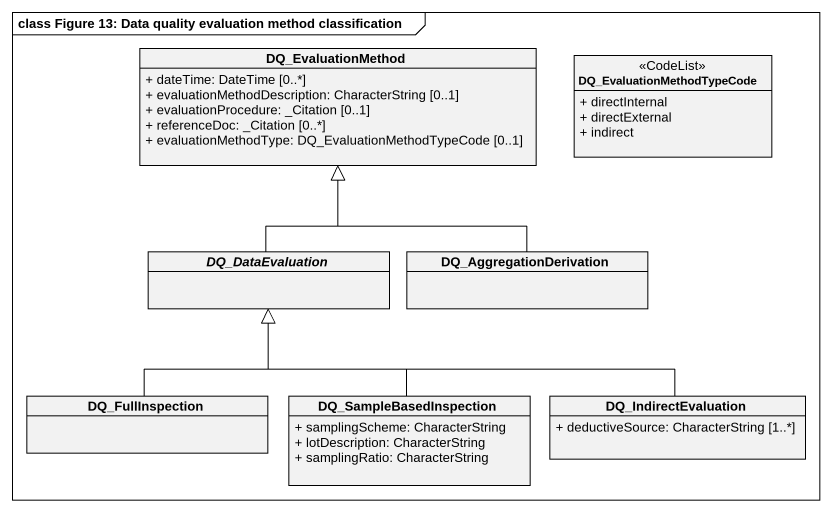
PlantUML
@startuml
mainframe class Figure 13: Data quality evaluation method classification
hide circle
hide empty members
skinparam classAttributeIconSize 0
class DQ_EvaluationMethod {
  + dateTime: DateTime [0..*]
  + evaluationMethodDescription: CharacterString [0..1]
  + evaluationProcedure: _Citation [0..1]
  + referenceDoc: _Citation [0..*]
  + evaluationMethodType: DQ_EvaluationMethodTypeCode [0..1]
}
class DQ_EvaluationMethodTypeCode <<CodeList>> {
  + directInternal
  + directExternal
  + indirect
}
abstract class DQ_DataEvaluation
class DQ_AggregationDerivation
class DQ_FullInspection
class DQ_SampleBasedInspection {
  + samplingScheme: CharacterString
  + lotDescription: CharacterString
  + samplingRatio: CharacterString
}
class DQ_IndirectEvaluation {
  + deductiveSource: CharacterString [1..*]
}
DQ_DataEvaluation -up-|> DQ_EvaluationMethod
DQ_AggregationDerivation -up-|> DQ_EvaluationMethod
DQ_FullInspection -up-|> DQ_DataEvaluation
DQ_SampleBasedInspection -up-|> DQ_DataEvaluation
DQ_IndirectEvaluation -left-|> DQ_DataEvaluation
@enduml
